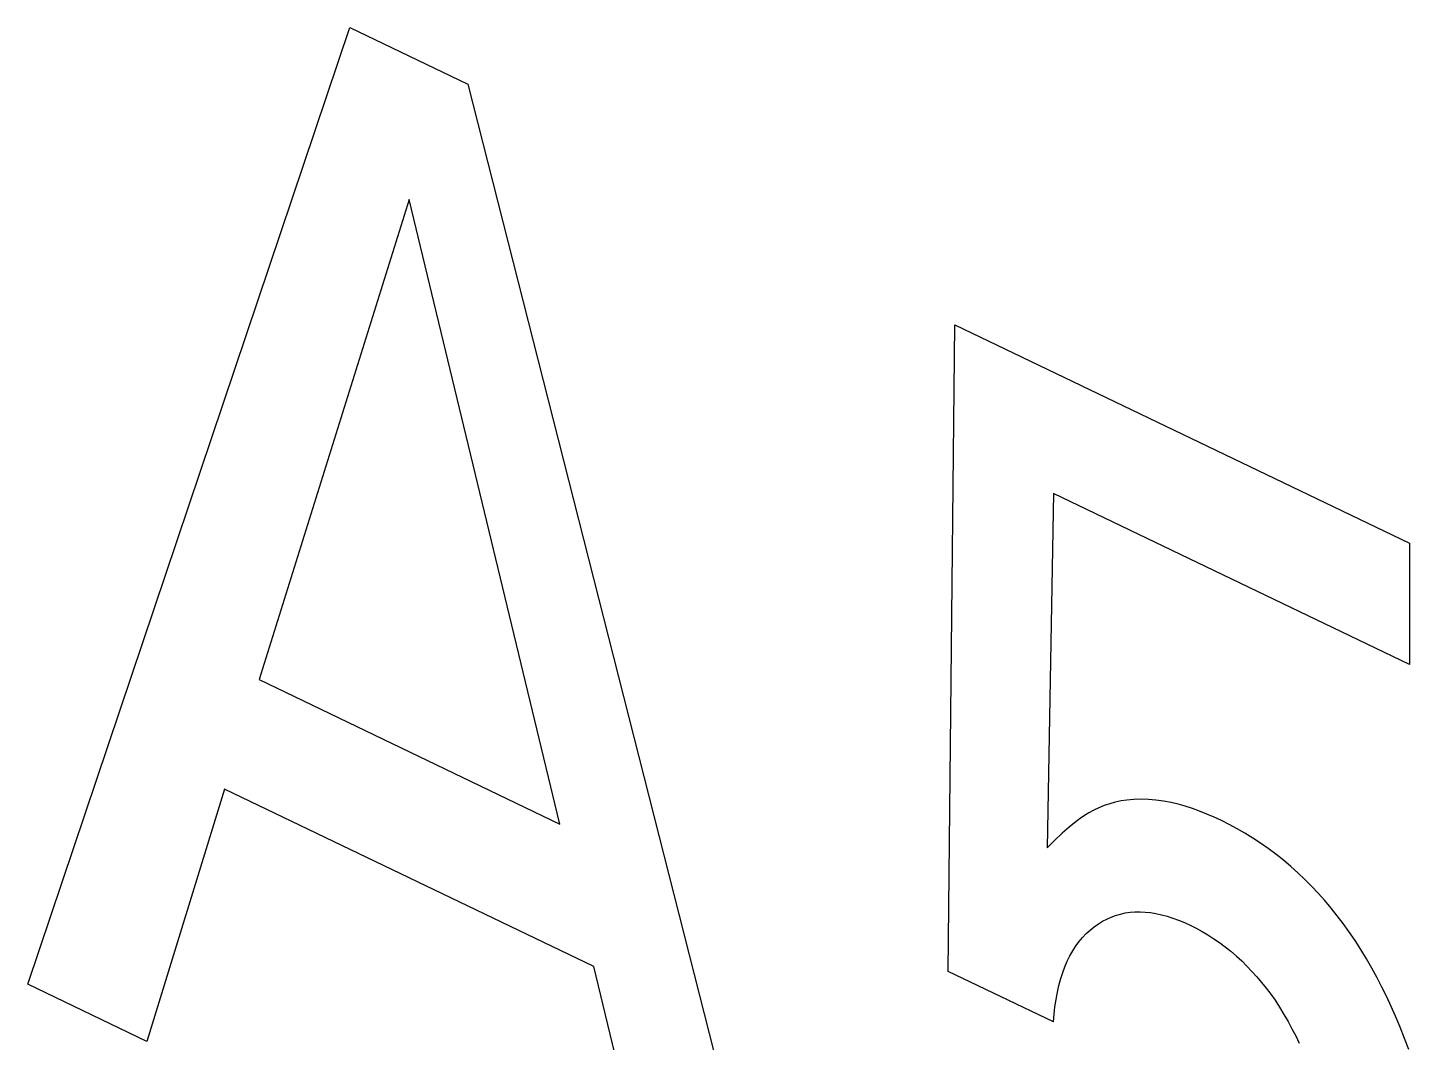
# Model space of a CAD drawing. Extents: x 0 to 420, y 0 to 297.
# Drawn here: x 200.507 to 202.232, y 119.443 to 120.711 of the extents above; entities that cross this region are included whole.
import ezdxf

# ---------------------------------------------------------------- set-up
doc = ezdxf.new("R2010")
doc.units = 0
doc.header["$LTSCALE"] = 23.1
doc.layers.add('40000_ISO', color=7, linetype='CONTINUOUS')

msp = doc.modelspace()

# ---------------------------------------------------------------- linework, layer by layer
at = {"layer": '40000_ISO', "color": 7, "linetype": 'CONTINUOUS'}
for p, q in [((200.5068, 119.5158), (200.9088, 120.7106)), ((200.9088, 120.7106), (201.0561, 120.6398)), ((201.0561, 120.6398), (201.4581, 119.0585)), ((200.9831, 120.4958), (200.7956, 119.8963)), ((201.1713, 119.7157), (200.9831, 120.4958)), ((201.656, 119.5319), (201.6644, 120.3395)), ((201.6644, 120.3395), (202.2317, 120.0668)), ((201.7873, 120.1289), (201.7797, 119.686)), ((202.2317, 119.9153), (201.7873, 120.1289)), ((202.2317, 120.0668), (202.2317, 119.9153)), ((200.7956, 119.8963), (201.1713, 119.7157)), ((200.7526, 119.7596), (200.6554, 119.4443)), ((201.2137, 119.538), (200.7526, 119.7596)), ((201.8379, 119.7332), (201.8317, 119.7298)), ((201.8442, 119.7362), (201.8379, 119.7332)), ((201.8508, 119.7389), (201.8442, 119.7362)), ((201.8576, 119.7412), (201.8508, 119.7389)), ((201.8646, 119.7432), (201.8576, 119.7412)), ((201.8718, 119.7447), (201.8646, 119.7432)), ((201.8791, 119.7458), (201.8718, 119.7447)), ((201.8878, 119.7466), (201.8791, 119.7458)), ((201.8968, 119.7469), (201.8878, 119.7466)), ((201.9059, 119.7466), (201.8968, 119.7469)), ((201.9152, 119.7458), (201.9059, 119.7466)), ((201.9247, 119.7445), (201.9152, 119.7458)), ((201.9342, 119.7426), (201.9247, 119.7445)), ((201.943, 119.7405), (201.9342, 119.7426)), ((201.9519, 119.7381), (201.943, 119.7405)), ((201.9609, 119.7352), (201.9519, 119.7381)), ((201.9698, 119.7319), (201.9609, 119.7352)), ((201.9789, 119.7284), (201.9698, 119.7319)), ((201.8158, 119.7189), (201.8069, 119.7118)), ((201.8209, 119.7228), (201.8158, 119.7189)), ((201.8263, 119.7264), (201.8209, 119.7228)), ((201.8317, 119.7298), (201.8263, 119.7264)), ((201.9879, 119.7244), (201.9789, 119.7284)), ((201.997, 119.7202), (201.9879, 119.7244)), ((202.0069, 119.7153), (201.997, 119.7202)), ((202.0167, 119.71), (202.0069, 119.7153)), ((201.7984, 119.7043), (201.7889, 119.6953)), ((201.8069, 119.7118), (201.7984, 119.7043)), ((202.0265, 119.7044), (202.0167, 119.71)), ((202.0363, 119.6984), (202.0265, 119.7044)), ((202.046, 119.6921), (202.0363, 119.6984)), ((201.7889, 119.6953), (201.7797, 119.686)), ((202.0556, 119.6854), (202.046, 119.6921)), ((202.0651, 119.6783), (202.0556, 119.6854)), ((202.0745, 119.6708), (202.0651, 119.6783)), ((202.0838, 119.663), (202.0745, 119.6708)), ((202.0926, 119.6551), (202.0838, 119.663)), ((202.1012, 119.6468), (202.0926, 119.6551)), ((202.1097, 119.6383), (202.1012, 119.6468)), ((202.118, 119.6294), (202.1097, 119.6383)), ((202.1261, 119.6203), (202.118, 119.6294)), ((202.134, 119.611), (202.1261, 119.6203)), ((202.1416, 119.6014), (202.134, 119.611)), ((201.8435, 119.5913), (201.8486, 119.5944)), ((201.8486, 119.5944), (201.8539, 119.5972)), ((201.8539, 119.5972), (201.8594, 119.5997)), ((201.8594, 119.5997), (201.865, 119.6018)), ((201.865, 119.6018), (201.8709, 119.6035)), ((201.8709, 119.6035), (201.877, 119.6048)), ((201.877, 119.6048), (201.883, 119.6057)), ((201.883, 119.6057), (201.8891, 119.6061)), ((201.8891, 119.6061), (201.8955, 119.6062)), ((201.8955, 119.6062), (201.9019, 119.6059)), ((201.9019, 119.6059), (201.9085, 119.6052)), ((201.9085, 119.6052), (201.9151, 119.6041)), ((201.9151, 119.6041), (201.9222, 119.6026)), ((201.9222, 119.6026), (201.9293, 119.6007)), ((201.9293, 119.6007), (201.9364, 119.5984)), ((201.9364, 119.5984), (201.9436, 119.5957)), ((201.9436, 119.5957), (201.9509, 119.5927)), ((202.1491, 119.5916), (202.1416, 119.6014)), ((201.8237, 119.5743), (201.8282, 119.5791)), ((201.8282, 119.5791), (201.8331, 119.5835)), ((201.8331, 119.5835), (201.8382, 119.5876)), ((201.8382, 119.5876), (201.8435, 119.5913)), ((201.9509, 119.5927), (201.9581, 119.5894)), ((201.9581, 119.5894), (201.9655, 119.5857)), ((201.9655, 119.5857), (201.9729, 119.5817)), ((201.9729, 119.5817), (201.9802, 119.5774)), ((201.9802, 119.5774), (201.9875, 119.5727)), ((202.1563, 119.5816), (202.1491, 119.5916)), ((202.1639, 119.5704), (202.1563, 119.5816)), ((201.8115, 119.5577), (201.8154, 119.5638)), ((201.8154, 119.5638), (201.8194, 119.5692)), ((201.8194, 119.5692), (201.8237, 119.5743)), ((201.9875, 119.5727), (201.9947, 119.5678)), ((201.9947, 119.5678), (202.0019, 119.5625)), ((202.0019, 119.5625), (202.0089, 119.5569)), ((202.1712, 119.559), (202.1639, 119.5704)), ((202.1782, 119.5475), (202.1712, 119.559)), ((201.8017, 119.5377), (201.8046, 119.5446)), ((201.8046, 119.5446), (201.8079, 119.5513)), ((201.8079, 119.5513), (201.8115, 119.5577)), ((202.0089, 119.5569), (202.0158, 119.5509)), ((202.0158, 119.5509), (202.0224, 119.5449)), ((202.0224, 119.5449), (202.0289, 119.5385)), ((202.185, 119.5358), (202.1782, 119.5475)), ((201.3123, 119.1286), (201.2137, 119.538)), ((201.7873, 119.4688), (201.656, 119.5319)), ((201.7966, 119.5229), (201.799, 119.5304)), ((201.799, 119.5304), (201.8017, 119.5377)), ((202.0289, 119.5385), (202.0352, 119.5319)), ((202.0352, 119.5319), (202.0413, 119.525)), ((202.0413, 119.525), (202.0473, 119.518)), ((202.1914, 119.524), (202.185, 119.5358)), ((202.1975, 119.5121), (202.1914, 119.524)), ((200.6554, 119.4443), (200.5068, 119.5158)), ((201.7923, 119.5057), (201.7943, 119.5144)), ((201.7943, 119.5144), (201.7966, 119.5229)), ((202.0473, 119.518), (202.0531, 119.5107)), ((202.0531, 119.5107), (202.0586, 119.5033)), ((202.2034, 119.5001), (202.1975, 119.5121)), ((201.7892, 119.4875), (201.7906, 119.4967)), ((201.7906, 119.4967), (201.7923, 119.5057)), ((202.0586, 119.5033), (202.064, 119.4957)), ((202.064, 119.4957), (202.0697, 119.487)), ((202.209, 119.4881), (202.2034, 119.5001)), ((201.7873, 119.4688), (201.7881, 119.4783)), ((201.7881, 119.4783), (201.7892, 119.4875)), ((202.0697, 119.487), (202.0751, 119.4782)), ((202.0751, 119.4782), (202.0803, 119.4693)), ((202.2144, 119.476), (202.209, 119.4881)), ((202.2202, 119.4621), (202.2144, 119.476)), ((202.0803, 119.4693), (202.0852, 119.4603)), ((202.0852, 119.4603), (202.0899, 119.4512)), ((202.2258, 119.4481), (202.2202, 119.4621)), ((202.0899, 119.4512), (202.0943, 119.442)), ((202.231, 119.4342), (202.2258, 119.4481))]:
    msp.add_line(p, q, dxfattribs=at)

doc.saveas('drawing.dxf')
